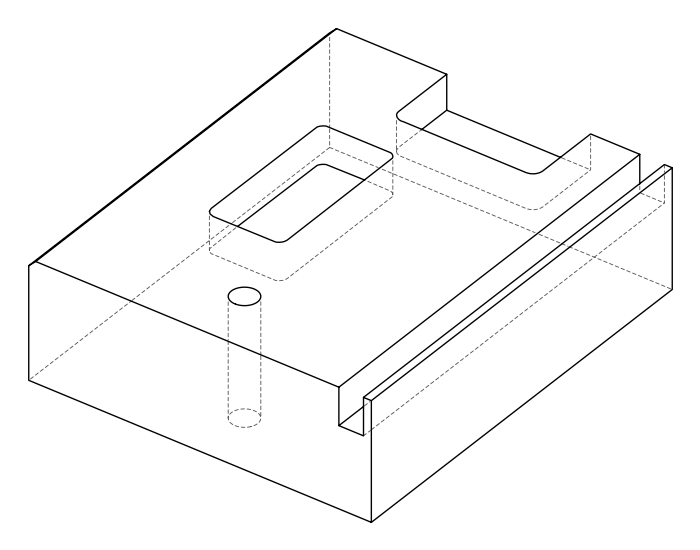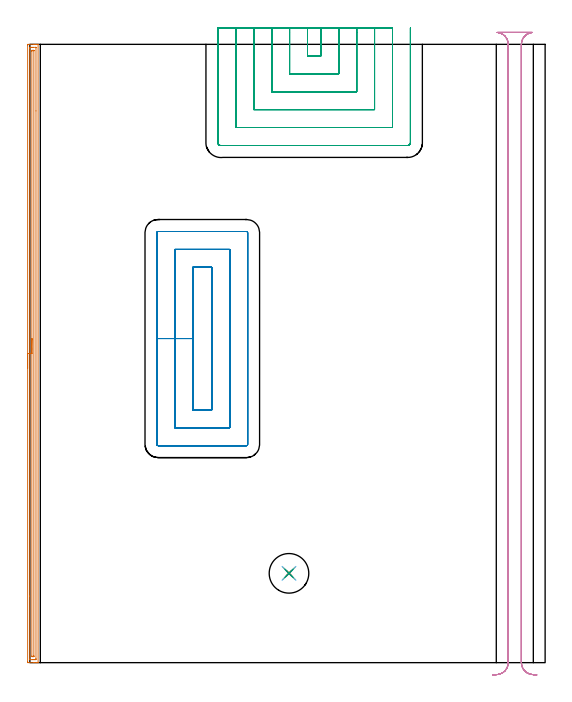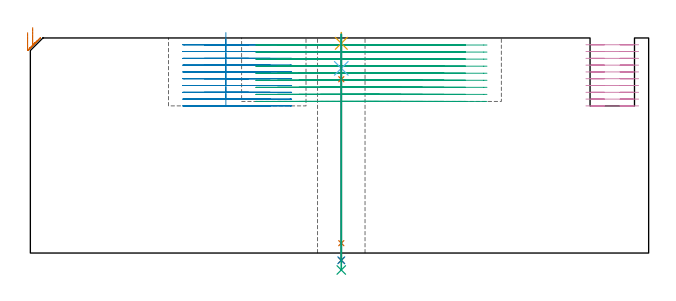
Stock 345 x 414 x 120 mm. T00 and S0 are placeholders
(PLAN: 9 operations, 6 tool changes, 81.5 min)
(1 AREA_MILL | FG_CHAMFER_SURFACE | UGT0205_001 | 10.12 min | 10143 mm3)
(2 MILL_RECTANGULAR_POCKET | POCKET_RECTANGULAR_STRAIGHT | NXT0201_012 | Follow Part, ap 4, ae 75% | 20.29 min | 460976 mm3)
(3 MILL_SLOT | SLOT_PARTIAL_RECTANGULAR | NXT0201_012 | Follow Part, ap 4, ae 75% | 31.04 min | 386850 mm3)
(4 MILL_RECTANGULAR_SLOT | SLOT_RECTANGULAR | NXT0201_012 | Follow Part, ap 4, ae 75% | 18.25 min | 389110 mm3)
(5 SPOT_DRILL | STEP1HOLE | NXT0321_9005460120000 | 0.05 min | 161 mm3)
(6 DRILL_BLIND_HOLE_INTO_CENTER | STEP1HOLE | NXT0301_084 | 0.08 min | 1430 mm3)
(7 GUN_DRILL_THROUGH_HOLE | STEP1HOLE | UGT0307_008 | 0.59 min | 9850 mm3)
(8 DRILL_TO_ENLARGE_THROUGH_HOLE | STEP1HOLE | NXT0301_104 | 0.51 min | 7027 mm3)
(9 DRILL_TO_ENLARGE_THROUGH_HOLE_1 | STEP1HOLE | UGT0301_388 | 0.53 min | 47711 mm3)
(TOOL UGT0205_001 | Chamfer Mill 20 x 3 x 45 deg. | D20 FL50 Z2)
(TOOL NXT0201_012 | ENDMILL 16mm [2P460-1600-NA 1630] | D16 FL38 Z6)
(TOOL NXT0321_9005460120000 | NC Spot Drill, 142deg, 12mm, Carbide, Uncoated | D12 PA142 FL30 Z2)
(TOOL NXT0301_084 | Carbide Drill 11.3mm [860.1-1130-034A1-MM 2214] | D11.3 PA140 FL55 Z2)
(TOOL UGT0307_008 | Gun Drill 11 mm | D11 PA130 FL24 Z1)
(TOOL NXT0301_104 | Carbide Drill 14mm [860.1-1400-112A1-MM 2214] | D14 PA140 FL123 Z2)
(TOOL UGT0301_388 | Twist Drill 26.5 mm | D26.5 PA118 FL165 Z2)
(OP 1 AREA_MILL)
G17 G21 G94 G90
T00 M6
G54
G17 G0 G90 X-1.5 Y197. S1061 M3
G43 Z130. H0
Z123.
G94 G1 Y197.038 Z122.128 F250.
Y197.152 Z121.264
Y197.341 Z120.412
Y197.603 Z119.58
Y197.937 Z118.774
Y198.34 Z118.
Y198.808 Z117.264
Y199.34 Z116.572
Y199.929 Z115.929
Y200.572 Z115.34
Y201.264 Z114.809
Y202. Z114.34
Y202.774 Z113.937
Y203.58 Z113.603
Y204.412 Z113.341
Y205.264 Z113.152
Y206.128 Z113.038
Y207. Z113.
X-1.499 Y413.381 Z113.001
X-1.496 Y413.806 Z113.002
X-1.492 Y413.99 Z113.005
X-1.078 Y414. Z113.419
X2.44 Z116.934
X2.98 Z117.477
X3.319 Z117.815
X3.859 Z118.355
X4.198 Z118.693
X5.175 Z119.674
X5.494 Y413.99 Z119.993
X5.5 Y413.827 Z120.
Y0.172
X5.493 Y0.01 Z119.993
X5.174 Y0. Z119.674
X4.877 Z119.376
X4.198 Z118.693
X2.98 Z117.477
X2.44 Z116.934
X-1.078 Y0.001 Z113.419
X-1.302 Y0.004 Z113.195
X-1.492 Y0.01 Z113.005
X-1.496 Y0.194 Z113.002
X-1.499 Y0.619 Z113.001
X-1.5 Y207. Z113.
X-0.086 Z114.414
X-0.085 Y411.479 Z114.415
X-0.084 Y411.594 Z114.416
X-0.079 Y411.974 Z114.421
X0.289 Y411.992 Z114.789
X0.681 Y411.997 Z115.181
X1.161 Y412. Z115.661
X1.56 Z116.06
X2.44 Z116.94
X3.799 Z118.299
X4.001 Y411.998 Z118.501
X4.033 Y411.996 Z118.533
X4.066 Y411.99 Z118.566
X4.079 Y411.983 Z118.579
X4.08 Y411.958 Z118.58
X4.085 Y411.71 Z118.585
X4.086 Y369.438 Z118.586
X4.085 Y2.521 Z118.585
X4.084 Y2.406 Z118.584
X4.079 Y2.026 Z118.579
X3.711 Y2.008 Z118.211
X3.319 Y2.003 Z117.819
X2.839 Y2. Z117.339
X2.44 Z116.94
X1.56 Z116.06
X0.201 Z114.701
X-0.001 Y2.002 Z114.499
X-0.033 Y2.004 Z114.467
X-0.066 Y2.01 Z114.434
X-0.079 Y2.017 Z114.421
X-0.08 Y2.042 Z114.42
X-0.085 Y2.291 Z114.415
X-0.086 Y44.585 Z114.414
Y207.
X1.328 Z115.828
X1.329 Y409.149 Z115.829
X1.331 Y409.807 Z115.831
X1.333 Y409.925 Z115.833
X1.335 Y409.976 Z115.835
X1.378 Y409.992 Z115.878
X1.56 Y409.995 Z116.06
X2.251 Y409.999 Z116.751
X2.44 Y409.996 Z116.94
X2.629 Y409.99 Z117.129
X2.665 Y409.982 Z117.165
X2.668 Y409.948 Z117.168
X2.67 Y409.886 Z117.17
X2.671 Y409.807 Z117.171
Y409.572
Y4.851
X2.669 Y4.193 Z117.169
X2.667 Y4.076 Z117.167
X2.665 Y4.024 Z117.165
X2.622 Y4.008 Z117.122
X2.44 Y4.005 Z116.94
X1.749 Y4.001 Z116.249
X1.56 Y4.004 Z116.06
X1.371 Y4.01 Z115.871
X1.335 Y4.018 Z115.835
X1.332 Y4.052 Z115.832
X1.33 Y4.114 Z115.83
X1.329 Y4.193 Z115.829
Y4.428
X1.328 Y207. Z115.828
Y207.872 Z115.867
Y208.736 Z115.98
Y209.588 Z116.169
Y210.42 Z116.432
Y211.226 Z116.765
Y212. Z117.168
Y212.736 Z117.637
Y213.428 Z118.168
Y214.071 Z118.757
Y214.66 Z119.401
Y215.192 Z120.093
Y215.66 Z120.828
Y216.063 Z121.602
Y216.397 Z122.408
Y216.659 Z123.24
Y216.848 Z124.092
Y216.962 Z124.957
Y217. Z125.828
G0 Z130.
M5
M2
(OP 2 MILL_RECTANGULAR_POCKET)
G17 G21 G94 G90
T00 M6
G54
G17 G0 G90 X109.1 Y242.341 S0 M3
G43 Z130. H1
Z123.
G94 G1 Y217. Z116.21 F250.
Y169.3 F500.
X121.8
Y264.7
X109.1
Y217.
X97.1
Y157.3
X133.8
Y276.7
X97.1
Y217.
X85.1
Y146.1
G3 X85.9 Y145.3 R0.8
G1 X145.
G3 X145.8 Y146.1 R0.8
G1 Y287.9
G3 X145. Y288.7 R0.8
G1 X85.9
G3 X85.1 Y287.9 R0.8
G1 Y217.
Y216.
G0 X109.1 Y242.341 Z119.21
G1 Y217. Z112.42 F250.
Y169.3 F500.
X121.8
Y264.7
X109.1
Y217.
X97.1
Y157.3
X133.8
Y276.7
X97.1
Y217.
X85.1
Y146.1
G3 X85.9 Y145.3 R0.8
G1 X145.
G3 X145.8 Y146.1 R0.8
G1 Y287.9
G3 X145. Y288.7 R0.8
G1 X85.9
G3 X85.1 Y287.9 R0.8
G1 Y217.
Y216.
G0 X109.1 Y242.341 Z115.42
G1 Y217. Z108.63 F250.
Y169.3 F500.
X121.8
Y264.7
X109.1
Y217.
X97.1
Y157.3
X133.8
Y276.7
X97.1
Y217.
X85.1
Y146.1
G3 X85.9 Y145.3 R0.8
G1 X145.
G3 X145.8 Y146.1 R0.8
G1 Y287.9
G3 X145. Y288.7 R0.8
G1 X85.9
G3 X85.1 Y287.9 R0.8
G1 Y217.
Y216.
G0 X109.1 Y242.341 Z111.63
G1 Y217. Z104.84 F250.
Y169.3 F500.
X121.8
Y264.7
X109.1
Y217.
X97.1
Y157.3
X133.8
Y276.7
X97.1
Y217.
X85.1
Y146.1
G3 X85.9 Y145.3 R0.8
G1 X145.
G3 X145.8 Y146.1 R0.8
G1 Y287.9
G3 X145. Y288.7 R0.8
G1 X85.9
G3 X85.1 Y287.9 R0.8
G1 Y217.
Y216.
G0 X109.1 Y242.341 Z107.84
G1 Y217. Z101.05 F250.
Y169.3 F500.
X121.8
Y264.7
X109.1
Y217.
X97.1
Y157.3
X133.8
Y276.7
X97.1
Y217.
X85.1
Y146.1
G3 X85.9 Y145.3 R0.8
G1 X145.
G3 X145.8 Y146.1 R0.8
G1 Y287.9
G3 X145. Y288.7 R0.8
G1 X85.9
G3 X85.1 Y287.9 R0.8
G1 Y217.
Y216.
G0 X109.1 Y242.341 Z104.05
G1 Y217. Z97.26 F250.
Y169.3 F500.
X121.8
Y264.7
X109.1
Y217.
X97.1
Y157.3
X133.8
Y276.7
X97.1
Y217.
X85.1
Y146.1
G3 X85.9 Y145.3 R0.8
G1 X145.
G3 X145.8 Y146.1 R0.8
G1 Y287.9
G3 X145. Y288.7 R0.8
G1 X85.9
G3 X85.1 Y287.9 R0.8
G1 Y217.
Y216.
G0 X109.1 Y242.341 Z100.26
G1 Y217. Z93.47 F250.
Y169.3 F500.
X121.8
Y264.7
X109.1
Y217.
X97.1
Y157.3
X133.8
Y276.7
X97.1
Y217.
X85.1
Y146.1
G3 X85.9 Y145.3 R0.8
G1 X145.
G3 X145.8 Y146.1 R0.8
G1 Y287.9
G3 X145. Y288.7 R0.8
G1 X85.9
G3 X85.1 Y287.9 R0.8
G1 Y217.
Y216.
G0 X109.1 Y242.341 Z96.47
G1 Y217. Z89.68 F250.
Y169.3 F500.
X121.8
Y264.7
X109.1
Y217.
X97.1
Y157.3
X133.8
Y276.7
X97.1
Y217.
X85.1
Y146.1
G3 X85.9 Y145.3 R0.8
G1 X145.
G3 X145.8 Y146.1 R0.8
G1 Y287.9
G3 X145. Y288.7 R0.8
G1 X85.9
G3 X85.1 Y287.9 R0.8
G1 Y217.
Y216.
G0 X109.1 Y242.341 Z92.68
G1 Y217. Z85.89 F250.
Y169.3 F500.
X121.8
Y264.7
X109.1
Y217.
X97.1
Y157.3
X133.8
Y276.7
X97.1
Y217.
X85.1
Y146.1
G3 X85.9 Y145.3 R0.8
G1 X145.
G3 X145.8 Y146.1 R0.8
G1 Y287.9
G3 X145. Y288.7 R0.8
G1 X85.9
G3 X85.1 Y287.9 R0.8
G1 Y217.
Y216.
G0 X109.1 Y242.341 Z88.89
G1 Y217. Z82.1 F250.
Y169.3 F500.
X121.8
Y264.7
X109.1
Y217.
X97.1
Y157.3
X133.8
Y276.7
X97.1
Y217.
X85.1
Y146.1
G3 X85.9 Y145.3 R0.8
G1 X145.
G3 X145.8 Y146.1 R0.8
G1 Y287.9
G3 X145. Y288.7 R0.8
G1 X85.9
G3 X85.1 Y287.9 R0.8
G1 Y217.
Y216.
G0 Z130.
M5
M2
(OP 3 MILL_SLOT)
G17 G21 G94 G90
T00 M6
G54
G17 G0 G90 X185.9 Y425. S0 M3
G43 Z130. H1
Z116.067
G94 G1 Y422. F250.
Y406.3 F500.
X194.8
Y422.
Y425. F250.
X173.9
Y422.
Y394.3 F500.
X206.8
Y422.
Y425. F250.
X161.9
Y422.
Y382.3 F500.
X218.8
Y422.
Y425. F250.
X149.9
Y422.
Y370.3 F500.
X230.8
Y422.
Y425. F250.
X137.9
Y422.
Y358.3 F500.
X242.8
Y422.
Y425. F250.
X125.9
Y422.
Y348.1 F500.
G3 X127.7 Y346.3 R1.8
G1 X253.
G3 X254.8 Y348.1 R1.8
G1 Y422.
Y425. F250.
G0 X185.9 Z112.133
G1 Y422.
Y406.3 F500.
X194.8
Y422.
Y425. F250.
X173.9
Y422.
Y394.3 F500.
X206.8
Y422.
Y425. F250.
X161.9
Y422.
Y382.3 F500.
X218.8
Y422.
Y425. F250.
X149.9
Y422.
Y370.3 F500.
X230.8
Y422.
Y425. F250.
X137.9
Y422.
Y358.3 F500.
X242.8
Y422.
Y425. F250.
X125.9
Y422.
Y348.1 F500.
G3 X127.7 Y346.3 R1.8
G1 X253.
G3 X254.8 Y348.1 R1.8
G1 Y422.
Y425. F250.
G0 X185.9 Z108.2
G1 Y422.
Y406.3 F500.
X194.8
Y422.
Y425. F250.
X173.9
Y422.
Y394.3 F500.
X206.8
Y422.
Y425. F250.
X161.9
Y422.
Y382.3 F500.
X218.8
Y422.
Y425. F250.
X149.9
Y422.
Y370.3 F500.
X230.8
Y422.
Y425. F250.
X137.9
Y422.
Y358.3 F500.
X242.8
Y422.
Y425. F250.
X125.9
Y422.
Y348.1 F500.
G3 X127.7 Y346.3 R1.8
G1 X253.
G3 X254.8 Y348.1 R1.8
G1 Y422.
Y425. F250.
G0 X185.9 Z104.267
G1 Y422.
Y406.3 F500.
X194.8
Y422.
Y425. F250.
X173.9
Y422.
Y394.3 F500.
X206.8
Y422.
Y425. F250.
X161.9
Y422.
Y382.3 F500.
X218.8
Y422.
Y425. F250.
X149.9
Y422.
Y370.3 F500.
X230.8
Y422.
Y425. F250.
X137.9
Y422.
Y358.3 F500.
X242.8
Y422.
Y425. F250.
X125.9
Y422.
Y348.1 F500.
G3 X127.7 Y346.3 R1.8
G1 X253.
G3 X254.8 Y348.1 R1.8
G1 Y422.
Y425. F250.
G0 X185.9 Z100.333
G1 Y422.
Y406.3 F500.
X194.8
Y422.
Y425. F250.
X173.9
Y422.
Y394.3 F500.
X206.8
Y422.
Y425. F250.
X161.9
Y422.
Y382.3 F500.
X218.8
Y422.
Y425. F250.
X149.9
Y422.
Y370.3 F500.
X230.8
Y422.
Y425. F250.
X137.9
Y422.
Y358.3 F500.
X242.8
Y422.
Y425. F250.
X125.9
Y422.
Y348.1 F500.
G3 X127.7 Y346.3 R1.8
G1 X253.
G3 X254.8 Y348.1 R1.8
G1 Y422.
Y425. F250.
G0 X185.9 Z96.4
G1 Y422.
Y406.3 F500.
X194.8
Y422.
Y425. F250.
X173.9
Y422.
Y394.3 F500.
X206.8
Y422.
Y425. F250.
X161.9
Y422.
Y382.3 F500.
X218.8
Y422.
Y425. F250.
X149.9
Y422.
Y370.3 F500.
X230.8
Y422.
Y425. F250.
X137.9
Y422.
Y358.3 F500.
X242.8
Y422.
Y425. F250.
X125.9
Y422.
Y348.1 F500.
G3 X127.7 Y346.3 R1.8
G1 X253.
G3 X254.8 Y348.1 R1.8
G1 Y422.
Y425. F250.
G0 X185.9 Z92.467
G1 Y422.
Y406.3 F500.
X194.8
Y422.
Y425. F250.
X173.9
Y422.
Y394.3 F500.
X206.8
Y422.
Y425. F250.
X161.9
Y422.
Y382.3 F500.
X218.8
Y422.
Y425. F250.
X149.9
Y422.
Y370.3 F500.
X230.8
Y422.
Y425. F250.
X137.9
Y422.
Y358.3 F500.
X242.8
Y422.
Y425. F250.
X125.9
Y422.
Y348.1 F500.
G3 X127.7 Y346.3 R1.8
G1 X253.
G3 X254.8 Y348.1 R1.8
G1 Y422.
Y425. F250.
G0 X185.9 Z88.533
G1 Y422.
Y406.3 F500.
X194.8
Y422.
Y425. F250.
X173.9
Y422.
Y394.3 F500.
X206.8
Y422.
Y425. F250.
X161.9
Y422.
Y382.3 F500.
X218.8
Y422.
Y425. F250.
X149.9
Y422.
Y370.3 F500.
X230.8
Y422.
Y425. F250.
X137.9
Y422.
Y358.3 F500.
X242.8
Y422.
Y425. F250.
X125.9
Y422.
Y348.1 F500.
G3 X127.7 Y346.3 R1.8
G1 X253.
G3 X254.8 Y348.1 R1.8
G1 Y422.
Y425. F250.
G0 X185.9 Z84.6
G1 Y422.
Y406.3 F500.
X194.8
Y422.
Y425. F250.
X173.9
Y422.
Y394.3 F500.
X206.8
Y422.
Y425. F250.
X161.9
Y422.
Y382.3 F500.
X218.8
Y422.
Y425. F250.
X149.9
Y422.
Y370.3 F500.
X230.8
Y422.
Y425. F250.
X137.9
Y422.
Y358.3 F500.
X242.8
Y422.
Y425. F250.
X125.9
Y422.
Y348.1 F500.
G3 X127.7 Y346.3 R1.8
G1 X253.
G3 X254.8 Y348.1 R1.8
G1 Y422.
Y425. F250.
G0 Z130.
M5
M2
(OP 4 MILL_RECTANGULAR_SLOT)
G17 G21 G94 G90
T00 M6
G54
G17 G0 G90 X339.397 Y-8.23 S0 M3
G43 Z130. H1
Z116.21
G94 G1 X336.408 Y-7.97 F250.
G2 X329.1 Y0. R8. F500.
G1 Y414.
G2 X336.408 Y421.97 R8.
G1 Y422.
X312.992
Y421.97
G2 X320.3 Y414. R8.
G1 Y0.
G2 X312.992 Y-7.97 R8.
G1 X310.003 Y-8.23 F250.
G0 X339.397 Z112.42
G1 X336.408 Y-7.97
G2 X329.1 Y0. R8. F500.
G1 Y414.
G2 X336.408 Y421.97 R8.
G1 Y422.
X312.992
Y421.97
G2 X320.3 Y414. R8.
G1 Y0.
G2 X312.992 Y-7.97 R8.
G1 X310.003 Y-8.23 F250.
G0 X339.397 Z108.63
G1 X336.408 Y-7.97
G2 X329.1 Y0. R8. F500.
G1 Y414.
G2 X336.408 Y421.97 R8.
G1 Y422.
X312.992
Y421.97
G2 X320.3 Y414. R8.
G1 Y0.
G2 X312.992 Y-7.97 R8.
G1 X310.003 Y-8.23 F250.
G0 X339.397 Z104.84
G1 X336.408 Y-7.97
G2 X329.1 Y0. R8. F500.
G1 Y414.
G2 X336.408 Y421.97 R8.
G1 Y422.
X312.992
Y421.97
G2 X320.3 Y414. R8.
G1 Y0.
G2 X312.992 Y-7.97 R8.
G1 X310.003 Y-8.23 F250.
G0 X339.397 Z101.05
G1 X336.408 Y-7.97
G2 X329.1 Y0. R8. F500.
G1 Y414.
G2 X336.408 Y421.97 R8.
G1 Y422.
X312.992
Y421.97
G2 X320.3 Y414. R8.
G1 Y0.
G2 X312.992 Y-7.97 R8.
G1 X310.003 Y-8.23 F250.
G0 X339.397 Z97.26
G1 X336.408 Y-7.97
G2 X329.1 Y0. R8. F500.
G1 Y414.
G2 X336.408 Y421.97 R8.
G1 Y422.
X312.992
Y421.97
G2 X320.3 Y414. R8.
G1 Y0.
G2 X312.992 Y-7.97 R8.
G1 X310.003 Y-8.23 F250.
G0 X339.397 Z93.47
G1 X336.408 Y-7.97
G2 X329.1 Y0. R8. F500.
G1 Y414.
G2 X336.408 Y421.97 R8.
G1 Y422.
X312.992
Y421.97
G2 X320.3 Y414. R8.
G1 Y0.
G2 X312.992 Y-7.97 R8.
G1 X310.003 Y-8.23 F250.
G0 X339.397 Z89.68
G1 X336.408 Y-7.97
G2 X329.1 Y0. R8. F500.
G1 Y414.
G2 X336.408 Y421.97 R8.
G1 Y422.
X312.992
Y421.97
G2 X320.3 Y414. R8.
G1 Y0.
G2 X312.992 Y-7.97 R8.
G1 X310.003 Y-8.23 F250.
G0 X339.397 Z85.89
G1 X336.408 Y-7.97
G2 X329.1 Y0. R8. F500.
G1 Y414.
G2 X336.408 Y421.97 R8.
G1 Y422.
X312.992
Y421.97
G2 X320.3 Y414. R8.
G1 Y0.
G2 X312.992 Y-7.97 R8.
G1 X310.003 Y-8.23 F250.
G0 X339.397 Z82.1
G1 X336.408 Y-7.97
G2 X329.1 Y0. R8. F500.
G1 Y414.
G2 X336.408 Y421.97 R8.
G1 Y422.
X312.992
Y421.97
G2 X320.3 Y414. R8.
G1 Y0.
G2 X312.992 Y-7.97 R8.
G1 X310.003 Y-8.23 F250.
G0 Z130.
M5
M2
(OP 5 SPOT_DRILL)
G17 G21 G94 G90
T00 M6
G54
G17 G0 G90 X173.5 Y59.8 S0 M3
G43 Z130. H0
G94 G81 G98 Z117. F250. R123.
G80
M5
M2
(OP 6 DRILL_BLIND_HOLE_INTO_CENTER)
G17 G21 G94 G90
T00 M6
G54
G17 G0 G90 X173.5 Y59.8 S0 M3
G43 Z130. H1
G94 G81 G98 Z103.05 F250. R122.
G80
M5
M2
(OP 7 GUN_DRILL_THROUGH_HOLE)
G17 G21 G94 G90
T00 M6
G54
G17 G0 G90 X173.5 Y59.8 M8
G43 Z130. H0
Z115.249
S716 M3
G94 G1 Z96.987 F125. M26
G4 X.084
Z5.5 F250.
G4 X.084
Z-4.065 F125.
G4 X.084
M5
M9
G0 Z115.249
Z130.
M2
(OP 8 DRILL_TO_ENLARGE_THROUGH_HOLE)
G17 G21 G94 G90
T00 M6
G54
G17 G0 G90 X173.5 Y59.8 S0 M3
G43 Z130. H1
G94 G73 G98 Z-4.048 F250. Q13.783 R122.
G80
M5
M2
(OP 9 DRILL_TO_ENLARGE_THROUGH_HOLE_1)
G17 G21 G94 G90
T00 M6
G54
G17 G0 G90 X173.5 Y59.8 S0 M3
G43 Z130. H0
G94 G73 G98 Z-9.461 F250. Q25.892 R122.
G80
M5
M2
